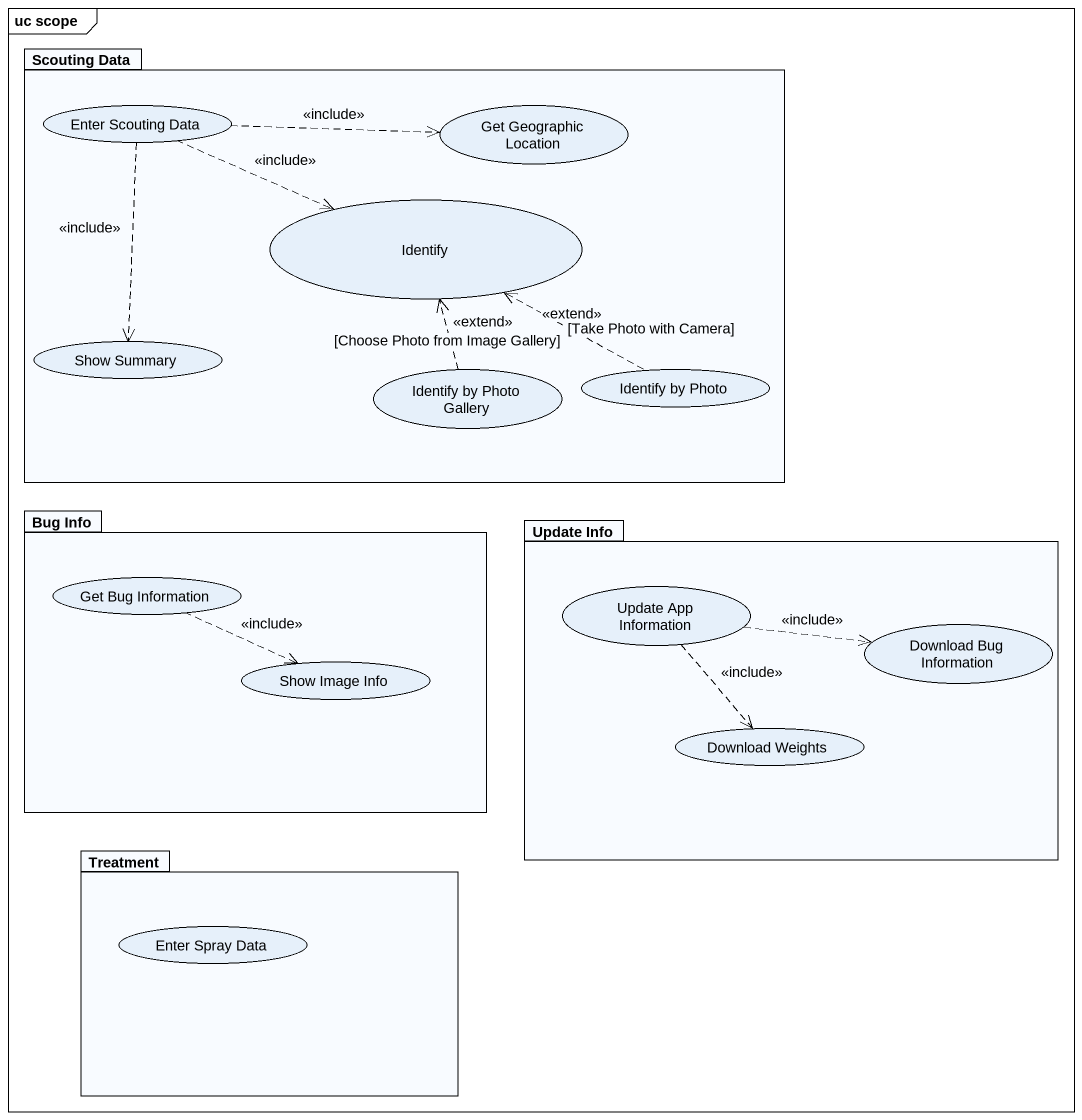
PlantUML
@startuml
mainframe uc scope
package "Scouting Data" as Scouting_Data {
  usecase "Enter Scouting Data" as Enter_Scouting_Data
  usecase "Get Geographic Location" as Get_Geographic_Location
  usecase Identify
  usecase "Show Summary" as Show_Summary
  usecase "Identify by Photo Gallery" as Identify_by_Photo_Gallery
  usecase "Identify by Photo" as Identify_by_Photo
}
package "Bug Info" as Bug_Info {
  usecase "Get Bug Information" as Get_Bug_Information
  usecase "Show Image Info" as Show_Image_Info
}
package "Update Info" as Update_Info {
  usecase "Update App Information" as Update_App_Information
  usecase "Download Bug Information" as Download_Bug_Information
  usecase "Download Weights" as Download_Weights
}
package Treatment {
  usecase "Enter Spray Data" as Enter_Spray_Data
}
Enter_Scouting_Data .right.> Get_Geographic_Location : <<include>>
Enter_Scouting_Data .right.> Identify : <<include>>
Enter_Scouting_Data ..> Show_Summary : <<include>>
Identify_by_Photo_Gallery .up.> Identify : <<extend>>\n[Choose Photo from Image Gallery]
Identify_by_Photo .left.> Identify : <<extend>>\n[Take Photo with Camera]
Get_Bug_Information .right.> Show_Image_Info : <<include>>
Update_App_Information .right.> Download_Bug_Information : <<include>>
Update_App_Information ..> Download_Weights : <<include>>
@enduml
